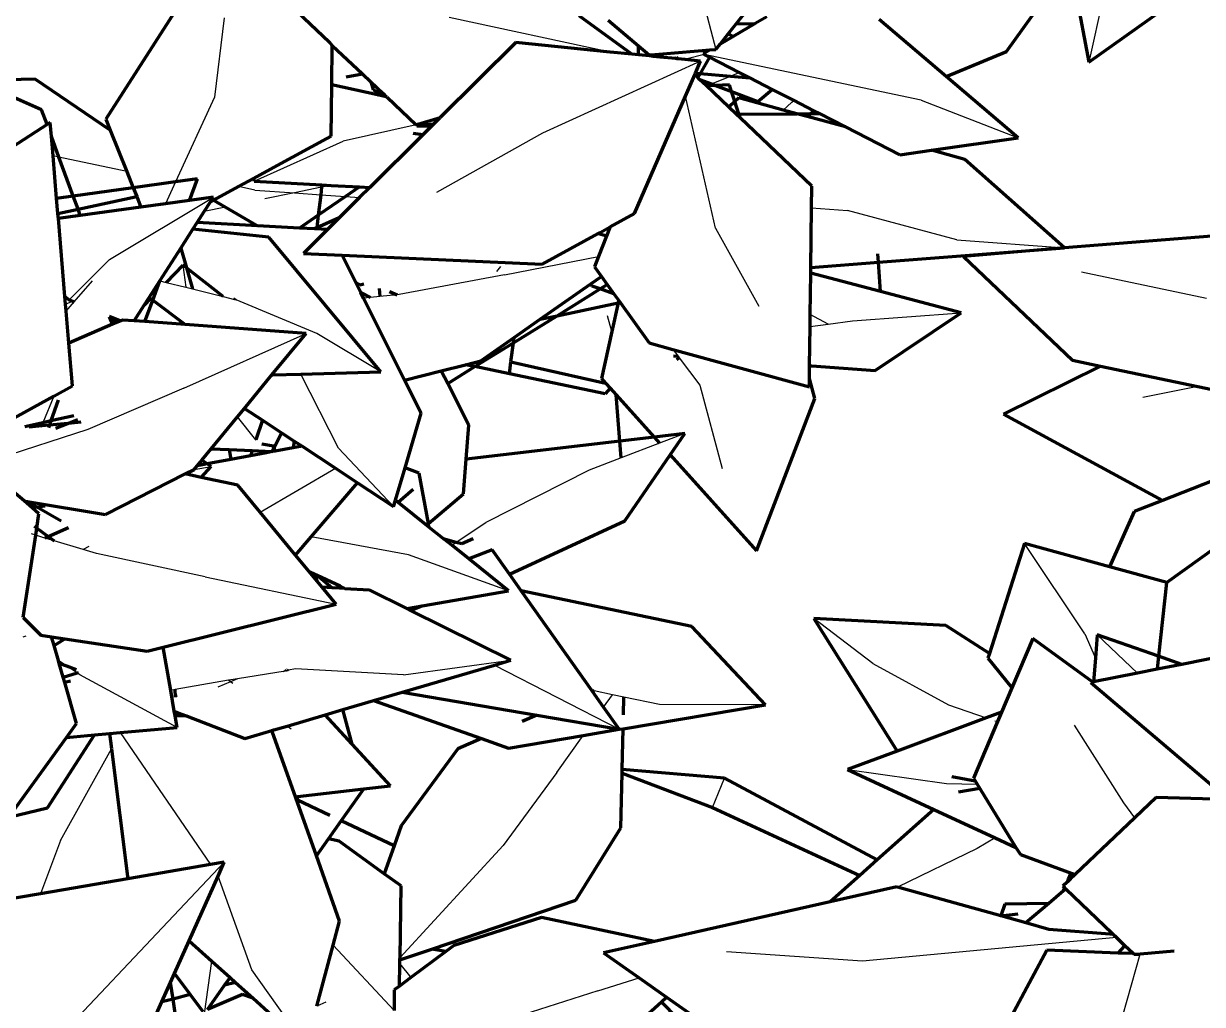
# Model space of a CAD drawing. Header units: millimetres. Extents: x 4307 to 31003, y 2809 to 20009.
# Drawn here: x 7110.6 to 7200.2, y 7797.3 to 7871.9 of the extents above; entities that cross this region are included whole.
import ezdxf

# ---------------------------------------------------------------- set-up
doc = ezdxf.new("R2010")
doc.units = ezdxf.units.MM
doc.layers.add('ProfileEdges', color=7, linetype='Continuous')

msp = doc.modelspace()

# ---------------------------------------------------------------- linework, layer by layer
for p, q in [((7195.098, 7884.562), (7191.587, 7868.918)), ((7161.281, 7877.444), (7163.239, 7869.9)), ((7125.858, 7872.304), (7125.131, 7866.273)), ((7155.217, 7869.703), (7142.967, 7872.32)), ((7162.086, 7869.01), (7150.051, 7863.537)), ((7158.215, 7869.481), (7158.205, 7869.401)), ((7160.265, 7869.194), (7160.241, 7869.298)), ((7160.91, 7869.128), (7161.072, 7869.192)), ((7162.346, 7869.524), (7161.072, 7869.192)), ((7178.854, 7866.052), (7162.346, 7869.524)), ((7162.919, 7867.276), (7164.346, 7867.871)), ((7164.346, 7867.871), (7165.02, 7868.151)), ((7162.622, 7867.153), (7162.919, 7867.276)), ((7125.131, 7866.273), (7122.162, 7859.825)), ((7163.222, 7856.309), (7160.921, 7866.333)), ((7169.144, 7866.034), (7168.988, 7865.856)), ((7178.854, 7866.052), (7186.235, 7863.185)), ((7168.988, 7865.856), (7168.371, 7865.291)), ((7140.453, 7864.165), (7134.9, 7862.929)), ((7141.129, 7864.248), (7140.587, 7864.206)), ((7141.779, 7864.299), (7141.129, 7864.248)), ((7150.051, 7863.537), (7142.013, 7859.03)), ((7128.128, 7859.88), (7134.9, 7862.929)), ((7113.295, 7861.715), (7112.846, 7861.81)), ((7118.449, 7860.622), (7113.295, 7861.715)), ((7122.162, 7859.825), (7121.398, 7858.166)), ((7128.2, 7859.203), (7126.938, 7859.468)), ((7128.2, 7859.203), (7131.199, 7858.989)), ((7131.199, 7858.989), (7128.949, 7858.527)), ((7133.269, 7859.415), (7131.199, 7858.989)), ((7131.199, 7858.989), (7133.2, 7858.847)), ((7133.2, 7858.847), (7135.071, 7858.713)), ((7134, 7859.565), (7133.269, 7859.415)), ((7117.134, 7853.921), (7125.043, 7858.666)), ((7125.946, 7857.911), (7124.348, 7857.582)), ((7135.071, 7858.713), (7136.156, 7858.636)), ((7170.52, 7857.849), (7173.248, 7857.645)), ((7181.555, 7855.431), (7173.248, 7857.645)), ((7163.222, 7856.309), (7166.506, 7850.381)), ((7181.555, 7855.431), (7189.757, 7854.826)), ((7114.078, 7850.851), (7117.134, 7853.921)), ((7122.718, 7853.505), (7122.94, 7851.82)), ((7147.169, 7852.759), (7154.329, 7854.149)), ((7147.169, 7852.759), (7139.165, 7851.257)), ((7146.597, 7853.01), (7146.891, 7853.4)), ((7200.547, 7850.963), (7191.034, 7852.976)), ((7114.452, 7850.699), (7115.855, 7852.294)), ((7120.97, 7852.311), (7121.453, 7852.19)), ((7121.453, 7852.19), (7122.94, 7851.82)), ((7122.94, 7851.82), (7123.442, 7851.695)), ((7123.442, 7851.695), (7125.783, 7851.112)), ((7113.801, 7850.534), (7114.319, 7850.753)), ((7125.783, 7851.112), (7126.643, 7850.898)), ((7126.643, 7850.898), (7126.778, 7850.864)), ((7132.9, 7848.3), (7126.778, 7850.864)), ((7136.989, 7851.044), (7136.457, 7850.992)), ((7137.694, 7851.113), (7136.989, 7851.044)), ((7139.021, 7851.243), (7137.694, 7851.113)), ((7139.165, 7851.257), (7139.021, 7851.243)), ((7113.845, 7850.009), (7114.452, 7850.699)), ((7173.64, 7849.254), (7181.895, 7849.88)), ((7155.336, 7848.444), (7155.008, 7849.635)), ((7170.407, 7848.831), (7171.788, 7849.012)), ((7171.788, 7849.012), (7170.418, 7849.749)), ((7171.788, 7849.012), (7173.64, 7849.254)), ((7122.802, 7844.156), (7132.089, 7848.311)), ((7137.779, 7845.387), (7132.9, 7848.3)), ((7159.977, 7847.088), (7160.368, 7846.571)), ((7160.368, 7846.571), (7160.463, 7846.445)), ((7160.463, 7846.445), (7162.034, 7844.367)), ((7134.548, 7839.595), (7131.693, 7845.213)), ((7112.916, 7843.548), (7112.081, 7841.51)), ((7122.802, 7844.156), (7115.499, 7841.006)), ((7162.034, 7844.367), (7163.724, 7838.04)), ((7199.886, 7844.261), (7195.709, 7843.438)), ((7128.263, 7840.218), (7126.861, 7841.958)), ((7115.499, 7841.006), (7107.334, 7838.37)), ((7111.984, 7841.273), (7111.932, 7841.147)), ((7112.081, 7841.51), (7111.984, 7841.273)), ((7128.287, 7840.202), (7128.263, 7840.218)), ((7158.963, 7839.964), (7156.034, 7838.847)), ((7160.894, 7840.701), (7158.963, 7839.964)), ((7129.082, 7839.223), (7128.97, 7839.36)), ((7134.548, 7839.595), (7138.733, 7835.142)), ((7123.58, 7837.971), (7124.877, 7838.2)), ((7124.047, 7838.539), (7124.208, 7838.322)), ((7156.034, 7838.847), (7153.603, 7837.92)), ((7128.598, 7834.715), (7134.312, 7838.054)), ((7153.603, 7837.92), (7145.753, 7833.936)), ((7143.509, 7832.442), (7145.753, 7833.936)), ((7111.525, 7832.962), (7111.2, 7833.059)), ((7112.23, 7832.75), (7111.525, 7832.962)), ((7139.877, 7831.46), (7132.473, 7832.837)), ((7112.936, 7832.538), (7112.23, 7832.75)), ((7115.146, 7831.874), (7112.936, 7832.538)), ((7115.568, 7832.107), (7115.146, 7831.874)), ((7143.155, 7832.206), (7143.509, 7832.442)), ((7191.289, 7825.478), (7186.697, 7832.341)), ((7116.147, 7831.573), (7115.146, 7831.874)), ((7124.407, 7829.797), (7116.147, 7831.573)), ((7147.485, 7828.745), (7139.877, 7831.46)), ((7124.407, 7829.797), (7134.362, 7827.732)), ((7135.046, 7828.947), (7135.037, 7828.917)), ((7175.17, 7823.215), (7170.697, 7826.629)), ((7110.777, 7825.283), (7110.551, 7825.213)), ((7191.289, 7825.478), (7192.103, 7823.621)), ((7195.297, 7822.474), (7192.237, 7825.398)), ((7113.905, 7823.001), (7113.258, 7823.428)), ((7114.681, 7822.489), (7113.905, 7823.001)), ((7139.484, 7822.35), (7147.656, 7823.456)), ((7146.415, 7823.091), (7155.897, 7818.209)), ((7175.17, 7823.215), (7180.937, 7820.076)), ((7114.88, 7822.358), (7114.681, 7822.489)), ((7122.281, 7818.349), (7114.88, 7822.358)), ((7126.863, 7822.048), (7126.193, 7821.931)), ((7126.863, 7822.048), (7126.334, 7821.821)), ((7130.49, 7822.631), (7126.863, 7822.048)), ((7130.664, 7822.695), (7130.49, 7822.631)), ((7130.694, 7822.717), (7130.745, 7822.692)), ((7131.269, 7822.817), (7130.745, 7822.692)), ((7139.484, 7822.35), (7131.269, 7822.817)), ((7122.133, 7821.223), (7121.794, 7821.164)), ((7126.193, 7821.931), (7122.133, 7821.223)), ((7122.28, 7820.669), (7122.133, 7821.223)), ((7126.334, 7821.821), (7125.376, 7821.409)), ((7126.334, 7821.821), (7126.193, 7821.931)), ((7126.514, 7821.681), (7126.334, 7821.821)), ((7153.986, 7821.123), (7153.808, 7821.159)), ((7155.379, 7820.838), (7153.986, 7821.123)), ((7154.704, 7819.894), (7155.379, 7820.838)), ((7156.242, 7820.661), (7155.379, 7820.838)), ((7158.969, 7820.104), (7156.242, 7820.661)), ((7122.663, 7819.222), (7122.624, 7819.37)), ((7167.015, 7820.078), (7158.969, 7820.104)), ((7180.937, 7820.076), (7183.802, 7819.084)), ((7130.943, 7818.226), (7130.646, 7818.457)), ((7184.459, 7818.856), (7184.649, 7818.79)), ((7194.255, 7812.625), (7190.508, 7818.532)), ((7117.944, 7817.96), (7124.822, 7807.923)), ((7129.639, 7818.161), (7129.544, 7817.967)), ((7151.16, 7814.933), (7153.161, 7817.734)), ((7113.41, 7809.752), (7117.289, 7816.729)), ((7151.16, 7814.933), (7147.068, 7809.37)), ((7173.26, 7815.152), (7180.782, 7814.084)), ((7162.975, 7812.272), (7163.897, 7814.501)), ((7180.782, 7814.084), (7183.098, 7814.048)), ((7195.093, 7811.474), (7194.255, 7812.625)), ((7113.41, 7809.752), (7111.895, 7805.707)), ((7184.472, 7809.962), (7183.101, 7809.132)), ((7147.068, 7809.37), (7139.227, 7800.858)), ((7183.101, 7809.132), (7177.062, 7806.211)), ((7114.766, 7796.338), (7125.863, 7808.102)), ((7127.971, 7799.929), (7125.395, 7807.052)), ((7193.699, 7802.372), (7174.399, 7800.585)), ((7193.189, 7802.633), (7193.381, 7802.678)), ((7134.135, 7801.787), (7138.785, 7796.827)), ((7124.362, 7796.586), (7124.921, 7800.58)), ((7174.399, 7800.585), (7164.04, 7801.3)), ((7193.045, 7792.411), (7195.502, 7801.104)), ((7132.079, 7794.142), (7127.971, 7799.929)), ((7139.22, 7800.375), (7140.05, 7799.329)), ((7154.264, 7798.314), (7157.407, 7799.304)), ((7154.264, 7798.314), (7147.928, 7796.304)), ((7133.582, 7797.465), (7132.892, 7797.165))]:
    msp.add_line(p, q)
at = {"layer": 'ProfileEdges', "lineweight": 211}
for p, q in [((7126.416, 7879.487), (7116.865, 7864.596)), ((7126.276, 7877.68), (7133.855, 7870.455)), ((7164.783, 7871.855), (7169.595, 7877.949)), ((7185.346, 7869.752), (7190.168, 7876.494)), ((7190.168, 7876.494), (7191.587, 7868.918)), ((7191.587, 7868.918), (7201.631, 7876.085)), ((7156.862, 7869.537), (7152.848, 7872.451)), ((7167.129, 7872.375), (7166.238, 7871.858)), ((7155.049, 7872.116), (7157.36, 7870.169)), ((7164.179, 7871.092), (7164.783, 7871.855)), ((7166.238, 7871.858), (7164.559, 7870.886)), ((7164.783, 7871.855), (7166.238, 7871.858)), ((7180.754, 7867.839), (7175.65, 7872.173)), ((7134.065, 7870.199), (7133.855, 7870.455)), ((7163.56, 7870.307), (7164.179, 7871.092)), ((7164.559, 7870.886), (7163.56, 7870.307)), ((7164.179, 7871.092), (7164.559, 7870.886)), ((7134.031, 7867.212), (7134.065, 7870.199)), ((7134.065, 7870.199), (7136.387, 7868.041)), ((7148.023, 7870.428), (7142.281, 7864.722)), ((7155.217, 7869.703), (7148.023, 7870.428)), ((7156.862, 7869.537), (7155.217, 7869.703)), ((7157.353, 7869.487), (7156.862, 7869.537)), ((7157.353, 7869.487), (7157.36, 7870.169)), ((7157.36, 7870.169), (7158.181, 7869.478)), ((7158.597, 7869.513), (7159.212, 7869.564)), ((7159.212, 7869.564), (7158.977, 7869.323)), ((7159.212, 7869.564), (7162.794, 7869.863)), ((7162.794, 7869.863), (7162.273, 7869.562)), ((7162.346, 7869.524), (7162.273, 7869.562)), ((7162.794, 7869.863), (7163.239, 7869.9)), ((7163.239, 7869.9), (7163.56, 7870.307)), ((7180.754, 7867.839), (7185.346, 7869.752)), ((7158.205, 7869.401), (7157.353, 7869.487)), ((7158.181, 7869.478), (7158.215, 7869.481)), ((7158.479, 7869.374), (7158.205, 7869.401)), ((7158.215, 7869.481), (7158.597, 7869.513)), ((7158.479, 7869.374), (7158.597, 7869.513)), ((7158.977, 7869.323), (7158.479, 7869.374)), ((7160.203, 7869.2), (7158.977, 7869.323)), ((7160.241, 7869.298), (7160.203, 7869.2)), ((7160.265, 7869.194), (7160.203, 7869.2)), ((7160.361, 7869.184), (7160.241, 7869.298)), ((7160.361, 7869.184), (7160.265, 7869.194)), ((7160.91, 7869.128), (7160.361, 7869.184)), ((7162.086, 7869.01), (7160.91, 7869.128)), ((7161.691, 7868.101), (7162.086, 7869.01)), ((7162.753, 7869.315), (7162.043, 7868.071)), ((7162.346, 7869.524), (7162.753, 7869.315)), ((7162.753, 7869.315), (7165.02, 7868.151)), ((7135.145, 7867.822), (7136.387, 7868.041)), ((7136.387, 7868.041), (7137.02, 7867.437)), ((7160.921, 7866.333), (7161.634, 7867.972)), ((7161.634, 7867.972), (7161.691, 7868.101)), ((7161.863, 7867.755), (7161.634, 7867.972)), ((7161.691, 7868.101), (7162.043, 7868.071)), ((7162.043, 7868.071), (7161.863, 7867.755)), ((7162.001, 7867.623), (7161.863, 7867.755)), ((7162.043, 7868.071), (7164.346, 7867.871)), ((7164.346, 7867.871), (7165.815, 7867.743)), ((7165.02, 7868.151), (7165.815, 7867.743)), ((7186.235, 7863.185), (7180.754, 7867.839)), ((7111.499, 7867.644), (7106.984, 7867.511)), ((7111.977, 7865.314), (7106.984, 7867.511)), ((7117.197, 7863.762), (7111.499, 7867.644)), ((7133.987, 7863.31), (7134.031, 7867.212)), ((7137.519, 7866.435), (7134.031, 7867.212)), ((7137.02, 7867.437), (7137.198, 7866.833)), ((7137.02, 7867.437), (7137.947, 7866.554)), ((7162.001, 7867.623), (7162.919, 7867.276)), ((7162.5, 7867.149), (7162.001, 7867.623)), ((7162.622, 7867.153), (7162.5, 7867.149)), ((7164.22, 7865.513), (7162.5, 7867.149)), ((7163.202, 7867.169), (7162.622, 7867.153)), ((7162.919, 7867.276), (7163.202, 7867.169)), ((7164.283, 7867.2), (7163.202, 7867.169)), ((7163.202, 7867.169), (7164.443, 7866.699)), ((7164.443, 7866.699), (7164.283, 7867.2)), ((7165.815, 7867.743), (7167.532, 7866.862)), ((7166.422, 7865.951), (7167.532, 7866.862)), ((7167.532, 7866.862), (7169.144, 7866.034)), ((7137.198, 7866.833), (7137.784, 7866.509)), ((7137.519, 7866.435), (7137.784, 7866.509)), ((7138.185, 7866.287), (7137.519, 7866.435)), ((7137.784, 7866.509), (7137.947, 7866.554)), ((7137.784, 7866.509), (7138.185, 7866.287)), ((7137.947, 7866.554), (7138.185, 7866.287)), ((7138.239, 7866.275), (7138.185, 7866.287)), ((7138.239, 7866.275), (7140.453, 7864.165)), ((7157.048, 7857.428), (7160.921, 7866.333)), ((7164.686, 7865.94), (7164.443, 7866.699)), ((7164.443, 7866.699), (7166.422, 7865.951)), ((7164.983, 7866.212), (7164.686, 7865.94)), ((7168.371, 7865.291), (7164.983, 7866.212)), ((7169.144, 7866.034), (7170.694, 7865.238)), ((7112.391, 7864.185), (7111.977, 7865.314)), ((7164.686, 7865.94), (7164.22, 7865.513)), ((7164.775, 7864.985), (7164.22, 7865.513)), ((7164.99, 7864.986), (7164.686, 7865.94)), ((7169.396, 7865.013), (7168.371, 7865.291)), ((7170.433, 7865.019), (7170.694, 7865.238)), ((7170.694, 7865.238), (7171.113, 7865.023)), ((7112.391, 7864.185), (7109.745, 7862.468)), ((7112.631, 7864.341), (7112.391, 7864.185)), ((7112.721, 7863.283), (7112.631, 7864.341)), ((7116.865, 7864.596), (7117.197, 7863.762)), ((7140.453, 7864.165), (7140.587, 7864.206)), ((7140.587, 7864.206), (7142.281, 7864.722)), ((7141.129, 7864.248), (7141.665, 7864.11)), ((7141.828, 7864.272), (7141.665, 7864.11)), ((7141.779, 7864.299), (7141.828, 7864.272)), ((7141.828, 7864.272), (7142.281, 7864.722)), ((7164.775, 7864.985), (7164.99, 7864.986)), ((7165.085, 7864.69), (7164.775, 7864.985)), ((7164.99, 7864.986), (7169.396, 7865.013)), ((7165.085, 7864.69), (7164.99, 7864.986)), ((7170.541, 7859.502), (7165.085, 7864.69)), ((7169.396, 7865.013), (7170.433, 7865.019)), ((7170.174, 7864.801), (7169.396, 7865.013)), ((7170.174, 7864.801), (7170.433, 7865.019)), ((7173.087, 7864.009), (7170.174, 7864.801)), ((7170.433, 7865.019), (7171.113, 7865.023)), ((7171.113, 7865.023), (7173.087, 7864.009)), ((7113.295, 7861.715), (7112.721, 7863.283)), ((7112.846, 7861.81), (7112.721, 7863.283)), ((7117.197, 7863.762), (7118.449, 7860.622)), ((7133.674, 7863.12), (7133.987, 7863.31)), ((7140.968, 7863.418), (7136.933, 7859.407)), ((7140.968, 7863.418), (7140.238, 7863.509)), ((7141.614, 7864.06), (7140.511, 7864.07)), ((7141.614, 7864.06), (7140.968, 7863.418)), ((7141.665, 7864.11), (7141.614, 7864.06)), ((7173.087, 7864.009), (7177.224, 7861.885)), ((7133.674, 7863.12), (7129.897, 7861.081)), ((7179.627, 7862.232), (7186.235, 7863.185)), ((7113.12, 7858.575), (7112.846, 7861.81)), ((7114.381, 7858.75), (7113.295, 7861.715)), ((7177.224, 7861.885), (7179.627, 7862.232)), ((7182.164, 7861.542), (7179.627, 7862.232)), ((7189.757, 7854.826), (7182.164, 7861.542)), ((7118.449, 7860.622), (7118.944, 7859.38)), ((7128.08, 7860.091), (7129.897, 7861.081)), ((7122.162, 7859.825), (7118.944, 7859.38)), ((7123.834, 7860.056), (7122.162, 7859.825)), ((7123.228, 7858.417), (7123.834, 7860.056)), ((7126.938, 7859.468), (7128.08, 7860.091)), ((7128.08, 7860.091), (7128.128, 7859.88)), ((7128.128, 7859.88), (7133.292, 7859.603)), ((7118.944, 7859.38), (7114.381, 7858.75)), ((7118.944, 7859.38), (7119.212, 7858.707)), ((7125.04, 7858.434), (7126.938, 7859.468)), ((7133.2, 7858.847), (7133.013, 7857.305)), ((7133.269, 7859.415), (7133.2, 7858.847)), ((7133.292, 7859.603), (7133.269, 7859.415)), ((7133.292, 7859.603), (7134, 7859.565)), ((7134, 7859.565), (7136.148, 7859.45)), ((7136.148, 7859.45), (7135.071, 7858.713)), ((7136.148, 7859.45), (7136.933, 7859.407)), ((7136.933, 7859.407), (7136.156, 7858.636)), ((7170.52, 7857.849), (7170.541, 7859.502)), ((7114.381, 7858.75), (7113.12, 7858.575)), ((7113.217, 7857.423), (7113.12, 7858.575)), ((7114.747, 7857.751), (7114.381, 7858.75)), ((7114.747, 7857.751), (7119.212, 7858.707)), ((7119.53, 7857.91), (7114.92, 7857.278)), ((7119.212, 7858.707), (7119.53, 7857.91)), ((7121.398, 7858.166), (7119.53, 7857.91)), ((7123.228, 7858.417), (7121.398, 7858.166)), ((7125.043, 7858.666), (7123.228, 7858.417)), ((7124.348, 7857.582), (7124.816, 7858.311)), ((7124.816, 7858.311), (7125.043, 7858.666)), ((7124.816, 7858.311), (7125.04, 7858.434)), ((7125.04, 7858.434), (7125.946, 7857.911)), ((7125.946, 7857.911), (7128.396, 7856.496)), ((7135.071, 7858.713), (7133.013, 7857.305)), ((7136.156, 7858.636), (7134.61, 7857.1)), ((7113.217, 7857.423), (7114.747, 7857.751)), ((7113.249, 7857.048), (7113.217, 7857.423)), ((7114.92, 7857.278), (7113.249, 7857.048)), ((7113.752, 7851.111), (7113.249, 7857.048)), ((7114.92, 7857.278), (7114.747, 7857.751)), ((7123.815, 7856.75), (7124.348, 7857.582)), ((7133.013, 7857.305), (7131.574, 7856.32)), ((7133.013, 7857.305), (7132.895, 7856.328)), ((7134.61, 7857.1), (7132.895, 7856.328)), ((7134.61, 7857.1), (7133.707, 7856.202)), ((7155.214, 7856.416), (7157.048, 7857.428)), ((7170.463, 7853.316), (7170.52, 7857.849)), ((7122.561, 7854.793), (7123.486, 7856.236)), ((7123.486, 7856.236), (7123.815, 7856.75)), ((7129.262, 7855.629), (7123.486, 7856.236)), ((7128.396, 7856.496), (7123.815, 7856.75)), ((7131.574, 7856.32), (7128.396, 7856.496)), ((7132.734, 7856.256), (7131.574, 7856.32)), ((7133.707, 7856.202), (7131.887, 7854.393)), ((7132.895, 7856.328), (7132.734, 7856.256)), ((7133.707, 7856.202), (7132.734, 7856.256)), ((7154.433, 7855.985), (7155.214, 7856.416)), ((7155.214, 7856.416), (7154.933, 7855.696)), ((7137.779, 7845.387), (7129.262, 7855.629)), ((7150.042, 7853.561), (7154.299, 7855.911)), ((7154.299, 7855.911), (7154.433, 7855.985)), ((7154.514, 7855.838), (7154.299, 7855.911)), ((7154.933, 7855.696), (7154.329, 7854.149)), ((7154.433, 7855.985), (7154.514, 7855.838)), ((7154.933, 7855.696), (7154.514, 7855.838)), ((7204.525, 7855.991), (7189.757, 7854.826)), ((7120.97, 7852.311), (7122.561, 7854.793)), ((7122.561, 7854.793), (7122.987, 7853.295)), ((7131.887, 7854.393), (7134.821, 7854.259)), ((7175.595, 7853.717), (7175.549, 7854.36)), ((7175.595, 7853.717), (7189.757, 7854.826)), ((7189.757, 7854.826), (7182.059, 7854.152)), ((7122.718, 7853.505), (7121.453, 7852.19)), ((7122.987, 7853.295), (7122.718, 7853.505)), ((7134.821, 7854.259), (7150.042, 7853.561)), ((7135.859, 7852.187), (7134.821, 7854.259)), ((7154.329, 7854.149), (7154.022, 7853.361)), ((7170.463, 7853.316), (7175.595, 7853.717)), ((7175.754, 7851.501), (7175.595, 7853.717)), ((7182.059, 7854.152), (7190.348, 7846.276)), ((7125.783, 7851.112), (7122.987, 7853.295)), ((7122.987, 7853.295), (7123.442, 7851.695)), ((7153.739, 7852.077), (7154.541, 7852.637)), ((7154.022, 7853.361), (7154.541, 7852.637)), ((7154.541, 7852.637), (7154.985, 7852.017)), ((7170.418, 7849.749), (7170.458, 7852.899)), ((7170.458, 7852.899), (7170.463, 7853.316)), ((7175.754, 7851.501), (7170.458, 7852.899)), ((7120.154, 7851.037), (7120.97, 7852.311)), ((7120.423, 7850.836), (7120.97, 7852.311)), ((7135.859, 7852.187), (7136.167, 7852.009)), ((7136.246, 7851.413), (7135.859, 7852.187)), ((7136.167, 7852.009), (7136.47, 7852.076)), ((7137.64, 7851.721), (7137.694, 7851.113)), ((7149.881, 7849.379), (7153.739, 7852.077)), ((7151.165, 7849.651), (7154.457, 7851.69)), ((7153.843, 7851.912), (7153.739, 7852.077)), ((7154.457, 7851.69), (7153.843, 7851.912)), ((7154.457, 7851.69), (7154.985, 7852.017)), ((7155.487, 7851.317), (7154.457, 7851.69)), ((7154.985, 7852.017), (7155.487, 7851.317)), ((7113.752, 7851.111), (7114.078, 7850.851)), ((7113.801, 7850.534), (7113.752, 7851.111)), ((7114.078, 7850.851), (7114.319, 7850.753)), ((7114.319, 7850.753), (7114.452, 7850.699)), ((7119.777, 7850.448), (7120.154, 7851.037)), ((7120.264, 7850.955), (7119.777, 7850.448)), ((7119.816, 7849.202), (7120.423, 7850.836)), ((7120.154, 7851.037), (7120.264, 7850.955)), ((7120.264, 7850.955), (7120.423, 7850.836)), ((7120.423, 7850.836), (7122.901, 7848.978)), ((7126.681, 7850.964), (7126.643, 7850.898)), ((7136.246, 7851.413), (7136.989, 7851.044)), ((7136.457, 7850.992), (7136.246, 7851.413)), ((7139.578, 7844.759), (7136.457, 7850.992)), ((7138.423, 7851.483), (7139.021, 7851.243)), ((7155.487, 7851.317), (7155.853, 7850.807)), ((7155.853, 7850.807), (7155.815, 7850.634)), ((7155.853, 7850.807), (7158.162, 7847.587)), ((7181.895, 7849.88), (7175.754, 7851.501)), ((7113.845, 7850.009), (7113.801, 7850.534)), ((7114.052, 7847.564), (7113.845, 7850.009)), ((7119.016, 7849.26), (7119.777, 7850.448)), ((7151.165, 7849.651), (7155.815, 7850.634)), ((7155.815, 7850.634), (7155.336, 7848.444)), ((7175.363, 7845.484), (7181.895, 7849.88)), ((7117.364, 7848.998), (7114.052, 7847.564)), ((7117.109, 7849.625), (7117.99, 7849.269)), ((7117.26, 7849.269), (7117.15, 7849.556)), ((7117.26, 7849.269), (7117.162, 7849.29)), ((7117.364, 7848.998), (7117.26, 7849.269)), ((7117.748, 7849.165), (7117.26, 7849.269)), ((7117.748, 7849.165), (7117.364, 7848.998)), ((7117.99, 7849.269), (7117.748, 7849.165)), ((7118.119, 7849.325), (7117.99, 7849.269)), ((7119.016, 7849.26), (7118.119, 7849.325)), ((7119.816, 7849.202), (7119.016, 7849.26)), ((7122.901, 7848.978), (7119.816, 7849.202)), ((7132.089, 7848.311), (7122.901, 7848.978)), ((7147.854, 7847.6), (7151.165, 7849.651)), ((7147.907, 7847.999), (7149.881, 7849.379)), ((7149.881, 7849.379), (7151.165, 7849.651)), ((7170.407, 7848.831), (7170.418, 7849.749)), ((7129.488, 7845.15), (7132.089, 7848.311)), ((7155.336, 7848.444), (7154.553, 7844.87)), ((7170.37, 7845.846), (7170.407, 7848.831)), ((7114.327, 7844.323), (7114.052, 7847.564)), ((7144.918, 7845.781), (7147.854, 7847.6)), ((7145.361, 7846.219), (7147.907, 7847.999)), ((7147.664, 7846.145), (7147.854, 7847.6)), ((7147.854, 7847.6), (7147.907, 7847.999)), ((7158.162, 7847.587), (7159.977, 7847.088)), ((7159.977, 7847.088), (7170.349, 7844.239)), ((7160.028, 7846.596), (7160.368, 7846.571)), ((7160.266, 7846.331), (7160.463, 7846.445)), ((7190.348, 7846.276), (7192.488, 7845.824)), ((7131.693, 7845.213), (7137.779, 7845.387)), ((7139.578, 7844.759), (7142.365, 7845.463)), ((7142.365, 7845.463), (7144.21, 7845.928)), ((7142.851, 7844.501), (7142.365, 7845.463)), ((7142.851, 7844.501), (7144.918, 7845.781)), ((7144.21, 7845.928), (7145.361, 7846.219)), ((7144.918, 7845.781), (7144.21, 7845.928)), ((7147.545, 7845.236), (7144.918, 7845.781)), ((7147.545, 7845.236), (7147.664, 7846.145)), ((7147.664, 7846.145), (7154.863, 7844.525)), ((7170.358, 7844.881), (7170.369, 7845.807)), ((7170.369, 7845.807), (7170.37, 7845.846)), ((7170.369, 7845.807), (7170.542, 7845.833)), ((7170.37, 7845.846), (7170.542, 7845.833)), ((7170.542, 7845.833), (7175.363, 7845.484)), ((7192.488, 7845.824), (7185.107, 7842.158)), ((7192.488, 7845.824), (7199.886, 7844.261)), ((7127.397, 7842.61), (7129.488, 7845.15)), ((7129.488, 7845.15), (7131.693, 7845.213)), ((7129.577, 7845.04), (7129.488, 7845.15)), ((7140.837, 7842.244), (7139.578, 7844.759)), ((7144.456, 7841.32), (7142.851, 7844.501)), ((7154.828, 7843.723), (7147.545, 7845.236)), ((7154.553, 7844.87), (7154.863, 7844.525)), ((7154.863, 7844.525), (7155.215, 7844.134)), ((7170.349, 7844.239), (7170.358, 7844.881)), ((7170.762, 7843.346), (7170.358, 7844.881)), ((7109.126, 7841.463), (7112.916, 7843.548)), ((7112.916, 7843.548), (7114.327, 7844.323)), ((7155.215, 7844.134), (7154.828, 7843.723)), ((7155.215, 7844.134), (7155.662, 7843.636)), ((7155.935, 7840.12), (7155.662, 7843.636)), ((7155.662, 7843.636), (7158.548, 7840.426)), ((7199.886, 7844.261), (7207.585, 7842.635)), ((7113.242, 7843.229), (7112.681, 7841.648)), ((7166.32, 7831.78), (7170.762, 7843.346)), ((7114.439, 7842.05), (7112.681, 7841.648)), ((7113.961, 7841.457), (7114.733, 7841.76)), ((7124.86, 7839.527), (7126.861, 7841.958)), ((7126.861, 7841.958), (7127.397, 7842.61)), ((7127.397, 7842.61), (7128.764, 7841.709)), ((7139.607, 7838.091), (7140.837, 7842.244)), ((7185.107, 7842.158), (7197.188, 7835.614)), ((7112.081, 7841.51), (7110.703, 7841.195)), ((7111.984, 7841.273), (7111.011, 7841.183)), ((7112.568, 7841.327), (7111.984, 7841.273)), ((7112.681, 7841.648), (7112.081, 7841.51)), ((7112.568, 7841.327), (7112.496, 7841.124)), ((7112.681, 7841.648), (7112.568, 7841.327)), ((7113.961, 7841.457), (7112.568, 7841.327)), ((7113.057, 7841.102), (7113.961, 7841.457)), ((7114.948, 7841.549), (7113.961, 7841.457)), ((7128.764, 7841.709), (7128.263, 7840.218)), ((7128.764, 7841.709), (7130.211, 7840.756)), ((7144.257, 7838.751), (7144.456, 7841.32)), ((7129.648, 7839.599), (7130.211, 7840.756)), ((7130.211, 7840.756), (7131.188, 7840.112)), ((7131.188, 7840.112), (7131.101, 7839.597)), ((7131.188, 7840.112), (7131.78, 7839.722)), ((7155.935, 7840.12), (7144.257, 7838.751)), ((7158.548, 7840.426), (7155.935, 7840.12)), ((7156.034, 7838.847), (7155.935, 7840.12)), ((7160.894, 7840.701), (7158.548, 7840.426)), ((7158.548, 7840.426), (7158.963, 7839.964)), ((7159.769, 7839.068), (7160.894, 7840.701)), ((7124.147, 7838.66), (7124.86, 7839.527)), ((7124.86, 7839.527), (7126.244, 7839.471)), ((7126.244, 7839.471), (7126.362, 7838.72)), ((7126.244, 7839.471), (7127.988, 7839.4)), ((7127.988, 7839.4), (7127.852, 7838.996)), ((7129.082, 7839.223), (7127.852, 7838.996)), ((7127.988, 7839.4), (7128.97, 7839.36)), ((7129.604, 7839.734), (7128.732, 7839.89)), ((7128.97, 7839.36), (7129.521, 7839.338)), ((7129.521, 7839.338), (7129.082, 7839.223)), ((7129.521, 7839.338), (7129.648, 7839.599)), ((7129.731, 7839.343), (7129.521, 7839.338)), ((7129.648, 7839.599), (7129.604, 7839.734)), ((7129.731, 7839.343), (7129.648, 7839.599)), ((7131.101, 7839.597), (7129.731, 7839.343)), ((7131.78, 7839.722), (7131.101, 7839.597)), ((7131.78, 7839.722), (7134.312, 7838.054)), ((7156.311, 7834.051), (7159.769, 7839.068)), ((7159.769, 7839.068), (7166.32, 7831.78)), ((7110.639, 7835.566), (7107.334, 7838.37)), ((7123.58, 7837.971), (7123.808, 7838.248)), ((7123.808, 7838.248), (7124.047, 7838.539)), ((7124.208, 7838.322), (7123.808, 7838.248)), ((7124.047, 7838.539), (7124.147, 7838.66)), ((7124.109, 7837.362), (7124.877, 7838.2)), ((7124.576, 7838.39), (7124.147, 7838.66)), ((7124.576, 7838.39), (7124.208, 7838.322)), ((7126.362, 7838.72), (7124.576, 7838.39)), ((7124.877, 7838.2), (7124.576, 7838.39)), ((7127.852, 7838.996), (7126.362, 7838.72)), ((7144.052, 7836.121), (7144.257, 7838.751)), ((7205.166, 7838.745), (7197.188, 7835.614)), ((7116.837, 7834.55), (7122.894, 7837.621)), ((7122.894, 7837.621), (7123.58, 7837.971)), ((7124.109, 7837.362), (7122.894, 7837.621)), ((7126.906, 7836.765), (7124.109, 7837.362)), ((7134.312, 7838.054), (7136.005, 7836.939)), ((7138.877, 7835.626), (7139.607, 7838.091)), ((7140.688, 7837.674), (7139.607, 7838.091)), ((7141.381, 7833.855), (7140.688, 7837.674)), ((7128.598, 7834.715), (7126.906, 7836.765)), ((7132.473, 7832.837), (7136.005, 7836.939)), ((7136.005, 7836.939), (7138.733, 7835.142)), ((7140.22, 7836.452), (7139.084, 7835.461)), ((7110.639, 7835.566), (7110.882, 7835.526)), ((7111.247, 7835.05), (7110.639, 7835.566)), ((7110.882, 7835.526), (7116.837, 7834.55)), ((7111.624, 7835.101), (7110.882, 7835.526)), ((7138.733, 7835.142), (7138.877, 7835.626)), ((7139.084, 7835.461), (7138.877, 7835.626)), ((7141.381, 7833.855), (7144.052, 7836.121)), ((7197.188, 7835.614), (7195.038, 7834.77)), ((7111.624, 7835.101), (7111.247, 7835.05)), ((7111.775, 7834.602), (7111.247, 7835.05)), ((7111.607, 7833.503), (7111.775, 7834.602)), ((7112.234, 7835.182), (7111.624, 7835.101)), ((7113.468, 7834.044), (7111.624, 7835.101)), ((7131.286, 7831.459), (7128.598, 7834.715)), ((7141.43, 7833.585), (7139.084, 7835.461)), ((7195.038, 7834.77), (7193.178, 7830.563)), ((7141.43, 7833.585), (7141.381, 7833.855)), ((7147.539, 7830.012), (7156.311, 7834.051)), ((7110.573, 7826.715), (7111.525, 7832.962)), ((7111.417, 7833.641), (7111.607, 7833.503)), ((7111.525, 7832.962), (7111.607, 7833.503)), ((7111.607, 7833.503), (7112.487, 7832.864)), ((7112.23, 7832.75), (7112.487, 7832.864)), ((7112.487, 7832.864), (7114.011, 7833.543)), ((7112.487, 7832.864), (7112.936, 7832.538)), ((7131.286, 7831.459), (7132.473, 7832.837)), ((7142.516, 7832.717), (7141.43, 7833.585)), ((7202.873, 7833.221), (7197.542, 7829.366)), ((7142.516, 7832.717), (7143.509, 7832.442)), ((7143.155, 7832.206), (7142.516, 7832.717)), ((7144.456, 7831.166), (7143.155, 7832.206)), ((7143.509, 7832.442), (7143.92, 7832.329)), ((7143.92, 7832.329), (7144.778, 7832.702)), ((7186.697, 7832.341), (7184.041, 7823.974)), ((7193.178, 7830.563), (7186.697, 7832.341)), ((7132.326, 7830.199), (7131.286, 7831.459)), ((7146.239, 7831.847), (7144.456, 7831.166)), ((7147.485, 7828.745), (7144.456, 7831.166)), ((7147.539, 7830.012), (7146.239, 7831.847)), ((7132.326, 7830.199), (7132.751, 7830.003)), ((7132.921, 7829.478), (7132.326, 7830.199)), ((7197.542, 7829.366), (7193.178, 7830.563)), ((7132.921, 7829.478), (7132.751, 7830.003)), ((7132.751, 7830.003), (7132.929, 7829.921)), ((7133.297, 7829.023), (7132.921, 7829.478)), ((7132.929, 7829.921), (7134.065, 7828.976)), ((7132.929, 7829.921), (7134.667, 7829.122)), ((7148.438, 7828.743), (7147.539, 7830.012)), ((7197.493, 7829.331), (7196.891, 7823.767)), ((7197.542, 7829.366), (7197.493, 7829.331)), ((7134.065, 7828.976), (7133.297, 7829.023)), ((7134.362, 7827.732), (7133.297, 7829.023)), ((7134.62, 7828.942), (7134.065, 7828.976)), ((7134.667, 7829.122), (7134.62, 7828.942)), ((7135.037, 7828.917), (7134.62, 7828.942)), ((7134.667, 7829.122), (7135.037, 7828.917)), ((7135.037, 7828.917), (7136.88, 7828.805)), ((7139.744, 7827.383), (7136.88, 7828.805)), ((7140.905, 7827.587), (7147.485, 7828.745)), ((7161.415, 7826.029), (7148.438, 7828.743)), ((7153.808, 7821.159), (7148.438, 7828.743)), ((7121.227, 7824.445), (7134.362, 7827.732)), ((7139.744, 7827.383), (7140.905, 7827.587)), ((7140.023, 7827.245), (7140.905, 7827.587)), ((7110.573, 7826.715), (7111.912, 7825.354)), ((7140.023, 7827.245), (7139.744, 7827.383)), ((7147.656, 7823.456), (7140.023, 7827.245)), ((7170.697, 7826.629), (7177.015, 7816.553)), ((7180.737, 7826.105), (7170.697, 7826.629)), ((7167.015, 7820.078), (7161.415, 7826.029)), ((7184.041, 7823.974), (7180.737, 7826.105)), ((7111.912, 7825.354), (7112.738, 7825.23)), ((7112.738, 7825.23), (7113.747, 7825.078)), ((7112.925, 7824.582), (7112.738, 7825.23)), ((7112.925, 7824.582), (7113.747, 7825.078)), ((7113.747, 7825.078), (7120, 7824.138)), ((7187.344, 7825.117), (7185.741, 7821.353)), ((7191.907, 7821.801), (7187.344, 7825.117)), ((7192.237, 7825.398), (7192.103, 7823.621)), ((7196.891, 7823.767), (7192.237, 7825.398)), ((7113.258, 7823.428), (7112.925, 7824.582)), ((7120, 7824.138), (7121.227, 7824.445)), ((7121.794, 7821.164), (7121.227, 7824.445)), ((7184.041, 7823.974), (7183.928, 7823.618)), ((7205.832, 7824.563), (7198.672, 7823.143)), ((7113.321, 7823.21), (7113.258, 7823.428)), ((7113.905, 7823.001), (7113.321, 7823.21)), ((7113.621, 7822.169), (7113.321, 7823.21)), ((7114.635, 7822.739), (7113.905, 7823.001)), ((7139.396, 7821.023), (7146.415, 7823.091)), ((7146.415, 7823.091), (7147.656, 7823.456)), ((7183.928, 7823.618), (7185.741, 7821.353)), ((7192.103, 7823.621), (7191.966, 7821.813)), ((7196.891, 7823.767), (7196.783, 7822.769)), ((7198.672, 7823.143), (7196.783, 7822.769)), ((7198.672, 7823.143), (7196.891, 7823.767)), ((7113.621, 7822.169), (7114.681, 7822.489)), ((7113.74, 7821.757), (7113.621, 7822.169)), ((7114.681, 7822.489), (7114.777, 7822.518)), ((7130.49, 7822.631), (7130.45, 7822.674)), ((7130.694, 7822.717), (7130.664, 7822.695)), ((7130.664, 7822.695), (7130.702, 7822.682)), ((7195.297, 7822.474), (7191.966, 7821.813)), ((7196.783, 7822.769), (7195.297, 7822.474)), ((7114.184, 7821.865), (7113.74, 7821.757)), ((7114.634, 7818.657), (7113.74, 7821.757)), ((7122.067, 7819.585), (7121.794, 7821.164)), ((7122.158, 7820.64), (7122.133, 7821.223)), ((7153.869, 7821.073), (7153.808, 7821.159)), ((7185.741, 7821.353), (7184.958, 7819.515)), ((7191.907, 7821.801), (7191.748, 7821.77)), ((7191.748, 7821.77), (7201.142, 7813.785)), ((7191.966, 7821.813), (7191.907, 7821.801)), ((7134.886, 7819.703), (7137.215, 7820.387)), ((7137.215, 7820.387), (7139.396, 7821.023)), ((7137.215, 7820.387), (7145.421, 7817.496)), ((7139.396, 7821.023), (7149.629, 7819.278)), ((7153.986, 7821.123), (7153.869, 7821.073)), ((7154.704, 7819.894), (7153.869, 7821.073)), ((7156.212, 7819.304), (7156.242, 7820.661)), ((7122.067, 7819.585), (7122.163, 7819.548)), ((7122.127, 7819.24), (7122.067, 7819.585)), ((7122.164, 7819.239), (7122.163, 7819.548)), ((7122.163, 7819.548), (7122.624, 7819.37)), ((7122.624, 7819.37), (7123.038, 7819.21)), ((7133.541, 7819.308), (7134.886, 7819.703)), ((7135.581, 7817.085), (7134.886, 7819.703)), ((7155.897, 7818.209), (7154.704, 7819.894)), ((7156.188, 7818.246), (7167.015, 7820.078)), ((7184.958, 7819.515), (7183.802, 7819.084)), ((7184.958, 7819.515), (7184.649, 7818.79)), ((7113.868, 7817.594), (7114.634, 7818.657)), ((7122.281, 7818.349), (7122.127, 7819.24)), ((7122.164, 7819.239), (7122.127, 7819.24)), ((7122.663, 7819.222), (7122.164, 7819.239)), ((7123.038, 7819.21), (7122.663, 7819.222)), ((7123.038, 7819.21), (7127.434, 7817.513)), ((7129.639, 7818.161), (7130.646, 7818.457)), ((7130.646, 7818.457), (7133.541, 7819.308)), ((7135.581, 7817.085), (7133.541, 7819.308)), ((7149.629, 7819.278), (7148.515, 7818.806)), ((7149.629, 7819.278), (7155.897, 7818.209)), ((7183.802, 7819.084), (7177.015, 7816.553)), ((7184.649, 7818.79), (7182.822, 7814.498)), ((7109.486, 7811.517), (7113.868, 7817.594)), ((7112.435, 7812.231), (7115.998, 7817.785)), ((7113.868, 7817.594), (7115.998, 7817.785)), ((7115.998, 7817.785), (7117.142, 7817.888)), ((7117.142, 7817.888), (7117.944, 7817.96)), ((7117.142, 7817.888), (7117.289, 7816.729)), ((7117.944, 7817.96), (7122.281, 7818.349)), ((7127.434, 7817.513), (7129.491, 7818.118)), ((7129.491, 7818.118), (7129.639, 7818.161)), ((7129.544, 7817.967), (7129.491, 7818.118)), ((7131.277, 7813.074), (7129.544, 7817.967)), ((7147.474, 7816.772), (7153.161, 7817.734)), ((7153.161, 7817.734), (7155.897, 7818.209)), ((7155.897, 7818.209), (7156.188, 7818.246)), ((7156.118, 7815.156), (7156.188, 7818.246)), ((7117.289, 7816.729), (7118.542, 7806.847)), ((7138.504, 7813.901), (7135.581, 7817.085)), ((7143.621, 7816.734), (7139.323, 7810.868)), ((7145.421, 7817.496), (7143.621, 7816.734)), ((7145.421, 7817.496), (7147.474, 7816.772)), ((7177.015, 7816.553), (7173.26, 7815.152)), ((7156.018, 7810.718), (7156.112, 7814.873)), ((7156.112, 7814.873), (7156.118, 7815.156)), ((7156.112, 7814.873), (7162.975, 7812.272)), ((7163.897, 7814.501), (7156.118, 7815.156)), ((7173.26, 7815.152), (7179.825, 7812.114)), ((7163.897, 7814.501), (7175.517, 7808.284)), ((7181.191, 7814.614), (7182.952, 7814.286)), ((7182.822, 7814.498), (7182.952, 7814.286)), ((7182.952, 7814.286), (7183.098, 7814.048)), ((7183.098, 7814.048), (7183.308, 7813.706)), ((7131.277, 7813.074), (7131.446, 7813.093)), ((7131.357, 7812.848), (7131.277, 7813.074)), ((7131.436, 7812.81), (7131.446, 7813.093)), ((7131.446, 7813.093), (7136.48, 7813.67)), ((7134.757, 7811.241), (7136.48, 7813.67)), ((7136.48, 7813.67), (7138.504, 7813.901)), ((7183.308, 7813.706), (7181.691, 7813.418)), ((7183.308, 7813.706), (7186.054, 7809.23)), ((7109.486, 7811.517), (7112.435, 7812.231)), ((7131.436, 7812.81), (7131.357, 7812.848)), ((7131.43, 7812.641), (7131.357, 7812.848)), ((7131.43, 7812.641), (7131.436, 7812.81)), ((7132.869, 7808.579), (7131.43, 7812.641)), ((7133.891, 7811.651), (7131.436, 7812.81)), ((7162.975, 7812.272), (7174.179, 7807.095)), ((7196.72, 7813.022), (7195.093, 7811.474)), ((7201.129, 7812.894), (7196.72, 7813.022)), ((7179.825, 7812.114), (7175.517, 7808.284)), ((7179.825, 7812.114), (7184.472, 7809.962)), ((7195.093, 7811.474), (7190.565, 7807.166)), ((7133.785, 7809.87), (7134.757, 7811.241)), ((7138.773, 7809.343), (7134.757, 7811.241)), ((7139.323, 7810.868), (7138.773, 7809.343)), ((7152.59, 7805.207), (7156.018, 7810.718)), ((7132.869, 7808.579), (7133.785, 7809.87)), ((7134.597, 7809.7), (7133.785, 7809.87)), ((7138.01, 7807.231), (7134.597, 7809.7)), ((7184.472, 7809.962), (7186.054, 7809.23)), ((7138.773, 7809.343), (7138.01, 7807.231)), ((7186.054, 7809.23), (7186.392, 7808.68)), ((7186.392, 7808.68), (7190.255, 7807.278)), ((7124.822, 7807.923), (7118.542, 7806.847)), ((7125.863, 7808.102), (7124.822, 7807.923)), ((7125.395, 7807.052), (7125.863, 7808.102)), ((7134.627, 7803.615), (7132.869, 7808.579)), ((7175.517, 7808.284), (7174.179, 7807.095)), ((7118.542, 7806.847), (7111.895, 7805.707)), ((7123.199, 7802.129), (7125.395, 7807.052)), ((7139.305, 7806.294), (7138.01, 7807.231)), ((7174.179, 7807.095), (7171.921, 7805.088)), ((7190.213, 7806.831), (7189.971, 7806.6)), ((7189.971, 7806.6), (7190.058, 7806.809)), ((7190.058, 7806.809), (7190.255, 7807.278)), ((7190.058, 7806.809), (7190.213, 7806.831)), ((7190.565, 7807.166), (7190.213, 7806.831)), ((7190.255, 7807.278), (7190.565, 7807.166)), ((7139.227, 7800.858), (7139.305, 7806.294)), ((7176.991, 7806.231), (7171.921, 7805.088)), ((7177.062, 7806.211), (7176.991, 7806.231)), ((7184.91, 7804.015), (7177.062, 7806.211)), ((7189.684, 7805.915), (7188.561, 7804.969)), ((7189.971, 7806.6), (7189.635, 7806.281)), ((7189.779, 7806.142), (7189.635, 7806.281)), ((7189.684, 7805.915), (7189.779, 7806.142)), ((7189.861, 7806.064), (7189.684, 7805.915)), ((7189.861, 7806.064), (7189.779, 7806.142)), ((7193.381, 7802.678), (7189.861, 7806.064)), ((7111.895, 7805.707), (7108.584, 7805.139)), ((7141.637, 7801.489), (7152.59, 7805.207)), ((7171.921, 7805.088), (7158.577, 7802.079)), ((7185.215, 7804.906), (7184.91, 7804.015)), ((7184.91, 7804.015), (7186.218, 7804.168)), ((7188.561, 7804.969), (7185.215, 7804.906)), ((7188.561, 7804.969), (7186.802, 7803.486)), ((7134.135, 7801.787), (7134.627, 7803.615)), ((7149.987, 7803.903), (7143.325, 7801.776)), ((7158.577, 7802.079), (7149.987, 7803.903)), ((7186.802, 7803.486), (7184.91, 7804.015)), ((7188.552, 7802.996), (7186.802, 7803.486)), ((7193.189, 7802.633), (7188.552, 7802.996)), ((7193.449, 7802.613), (7193.189, 7802.633)), ((7193.449, 7802.613), (7193.381, 7802.678)), ((7193.699, 7802.372), (7193.449, 7802.613)), ((7194.341, 7801.755), (7193.699, 7802.372)), ((7122.092, 7799.645), (7123.199, 7802.129)), ((7123.199, 7802.129), (7124.921, 7800.58)), ((7132.892, 7797.165), (7134.135, 7801.787)), ((7139.224, 7800.67), (7141.637, 7801.489)), ((7142.719, 7801.323), (7141.637, 7801.489)), ((7143.325, 7801.776), (7142.719, 7801.323)), ((7158.577, 7802.079), (7154.698, 7801.204)), ((7193.827, 7801.174), (7194.341, 7801.755)), ((7194.966, 7801.154), (7194.341, 7801.755)), ((7124.921, 7800.58), (7126.31, 7799.331)), ((7139.22, 7800.375), (7139.224, 7800.67)), ((7139.224, 7800.67), (7139.227, 7800.858)), ((7142.719, 7801.323), (7140.05, 7799.329)), ((7154.698, 7801.204), (7157.407, 7799.304)), ((7188.394, 7801.403), (7184.12, 7793.423)), ((7193.827, 7801.174), (7188.394, 7801.403)), ((7194.966, 7801.154), (7193.827, 7801.174)), ((7195.011, 7801.147), (7194.966, 7801.154)), ((7195.011, 7801.147), (7195.036, 7801.123)), ((7195.036, 7801.123), (7195.502, 7801.104)), ((7198.092, 7801.333), (7195.502, 7801.104)), ((7121.787, 7798.961), (7122.092, 7799.645)), ((7122.092, 7799.645), (7123.277, 7798.048)), ((7139.195, 7798.69), (7139.22, 7800.375)), ((7121.123, 7797.474), (7121.787, 7798.961)), ((7121.974, 7797.7), (7121.787, 7798.961)), ((7124.596, 7796.916), (7125.894, 7798.745)), ((7125.894, 7798.745), (7126.31, 7799.331)), ((7126.718, 7798.964), (7125.894, 7798.745)), ((7126.31, 7799.331), (7126.718, 7798.964)), ((7126.718, 7798.964), (7128.057, 7797.76)), ((7140.05, 7799.329), (7139.195, 7798.69)), ((7157.407, 7799.304), (7159.498, 7797.837)), ((7123.277, 7798.048), (7121.974, 7797.7)), ((7123.277, 7798.048), (7124.231, 7796.762)), ((7127.26, 7798.035), (7124.596, 7796.916)), ((7128.057, 7797.76), (7127.26, 7798.035)), ((7138.792, 7798.388), (7138.785, 7796.827)), ((7139.195, 7798.69), (7138.792, 7798.388)), ((7159.113, 7797.491), (7159.498, 7797.837)), ((7159.498, 7797.837), (7164.046, 7794.647)), ((7120.216, 7795.439), (7121.123, 7797.474)), ((7121.974, 7797.7), (7121.123, 7797.474)), ((7122.237, 7795.924), (7121.974, 7797.7)), ((7128.057, 7797.76), (7132.079, 7794.142)), ((7154.82, 7793.632), (7159.113, 7797.491)), ((7165.496, 7790.962), (7159.113, 7797.491))]:
    msp.add_line(p, q, dxfattribs=at)

doc.saveas('drawing.dxf')
